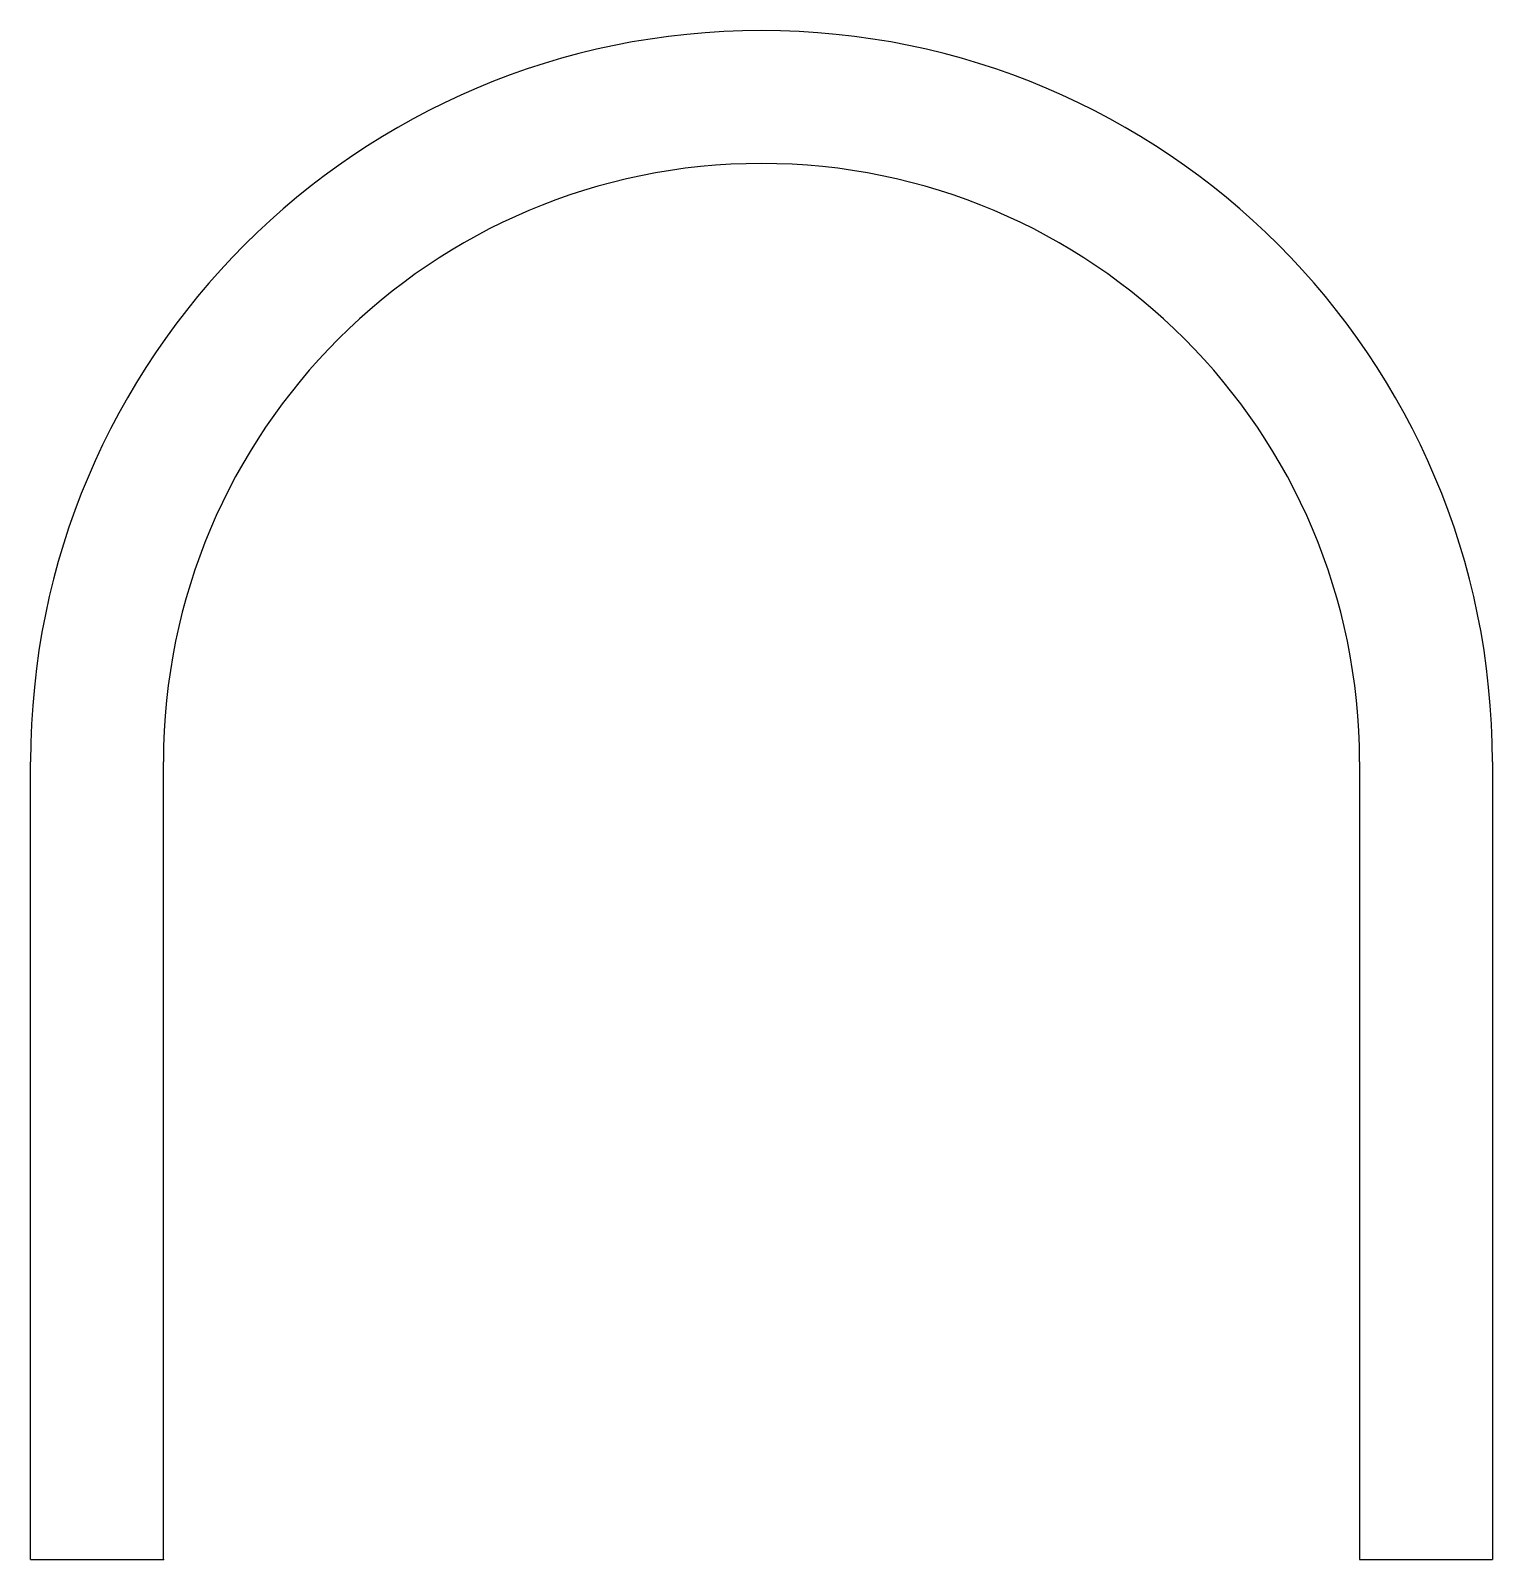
# Model space of a CAD drawing. Header units: centimetres. Extents: x -2 to 20, y 0 to 23.
import ezdxf

# ---------------------------------------------------------------- set-up
doc = ezdxf.new("R2010")
doc.units = ezdxf.units.CM
doc.header["$MEASUREMENT"] = 0
doc.layers.add('AQeye Headband v2_Sketch1', color=7, linetype='Continuous')

msp = doc.modelspace()

# ---------------------------------------------------------------- linework, layer by layer
at = {"layer": 'AQeye Headband v2_Sketch1'}
for p, q in [((-2, 0), (-2, 12)), ((0, 0), (0, 12)), ((18, 12), (18, 0)), ((20, 12), (20, 0)), ((-2, 0), (0, 0)), ((18, 0), (20, 0))]:
    msp.add_line(p, q, dxfattribs=at)
for radius in [11, 9]:
    msp.add_arc((9, 12), radius, 0.0001, 180, dxfattribs=at)
msp.add_point((0, 0), dxfattribs=at)

doc.saveas('drawing.dxf')
